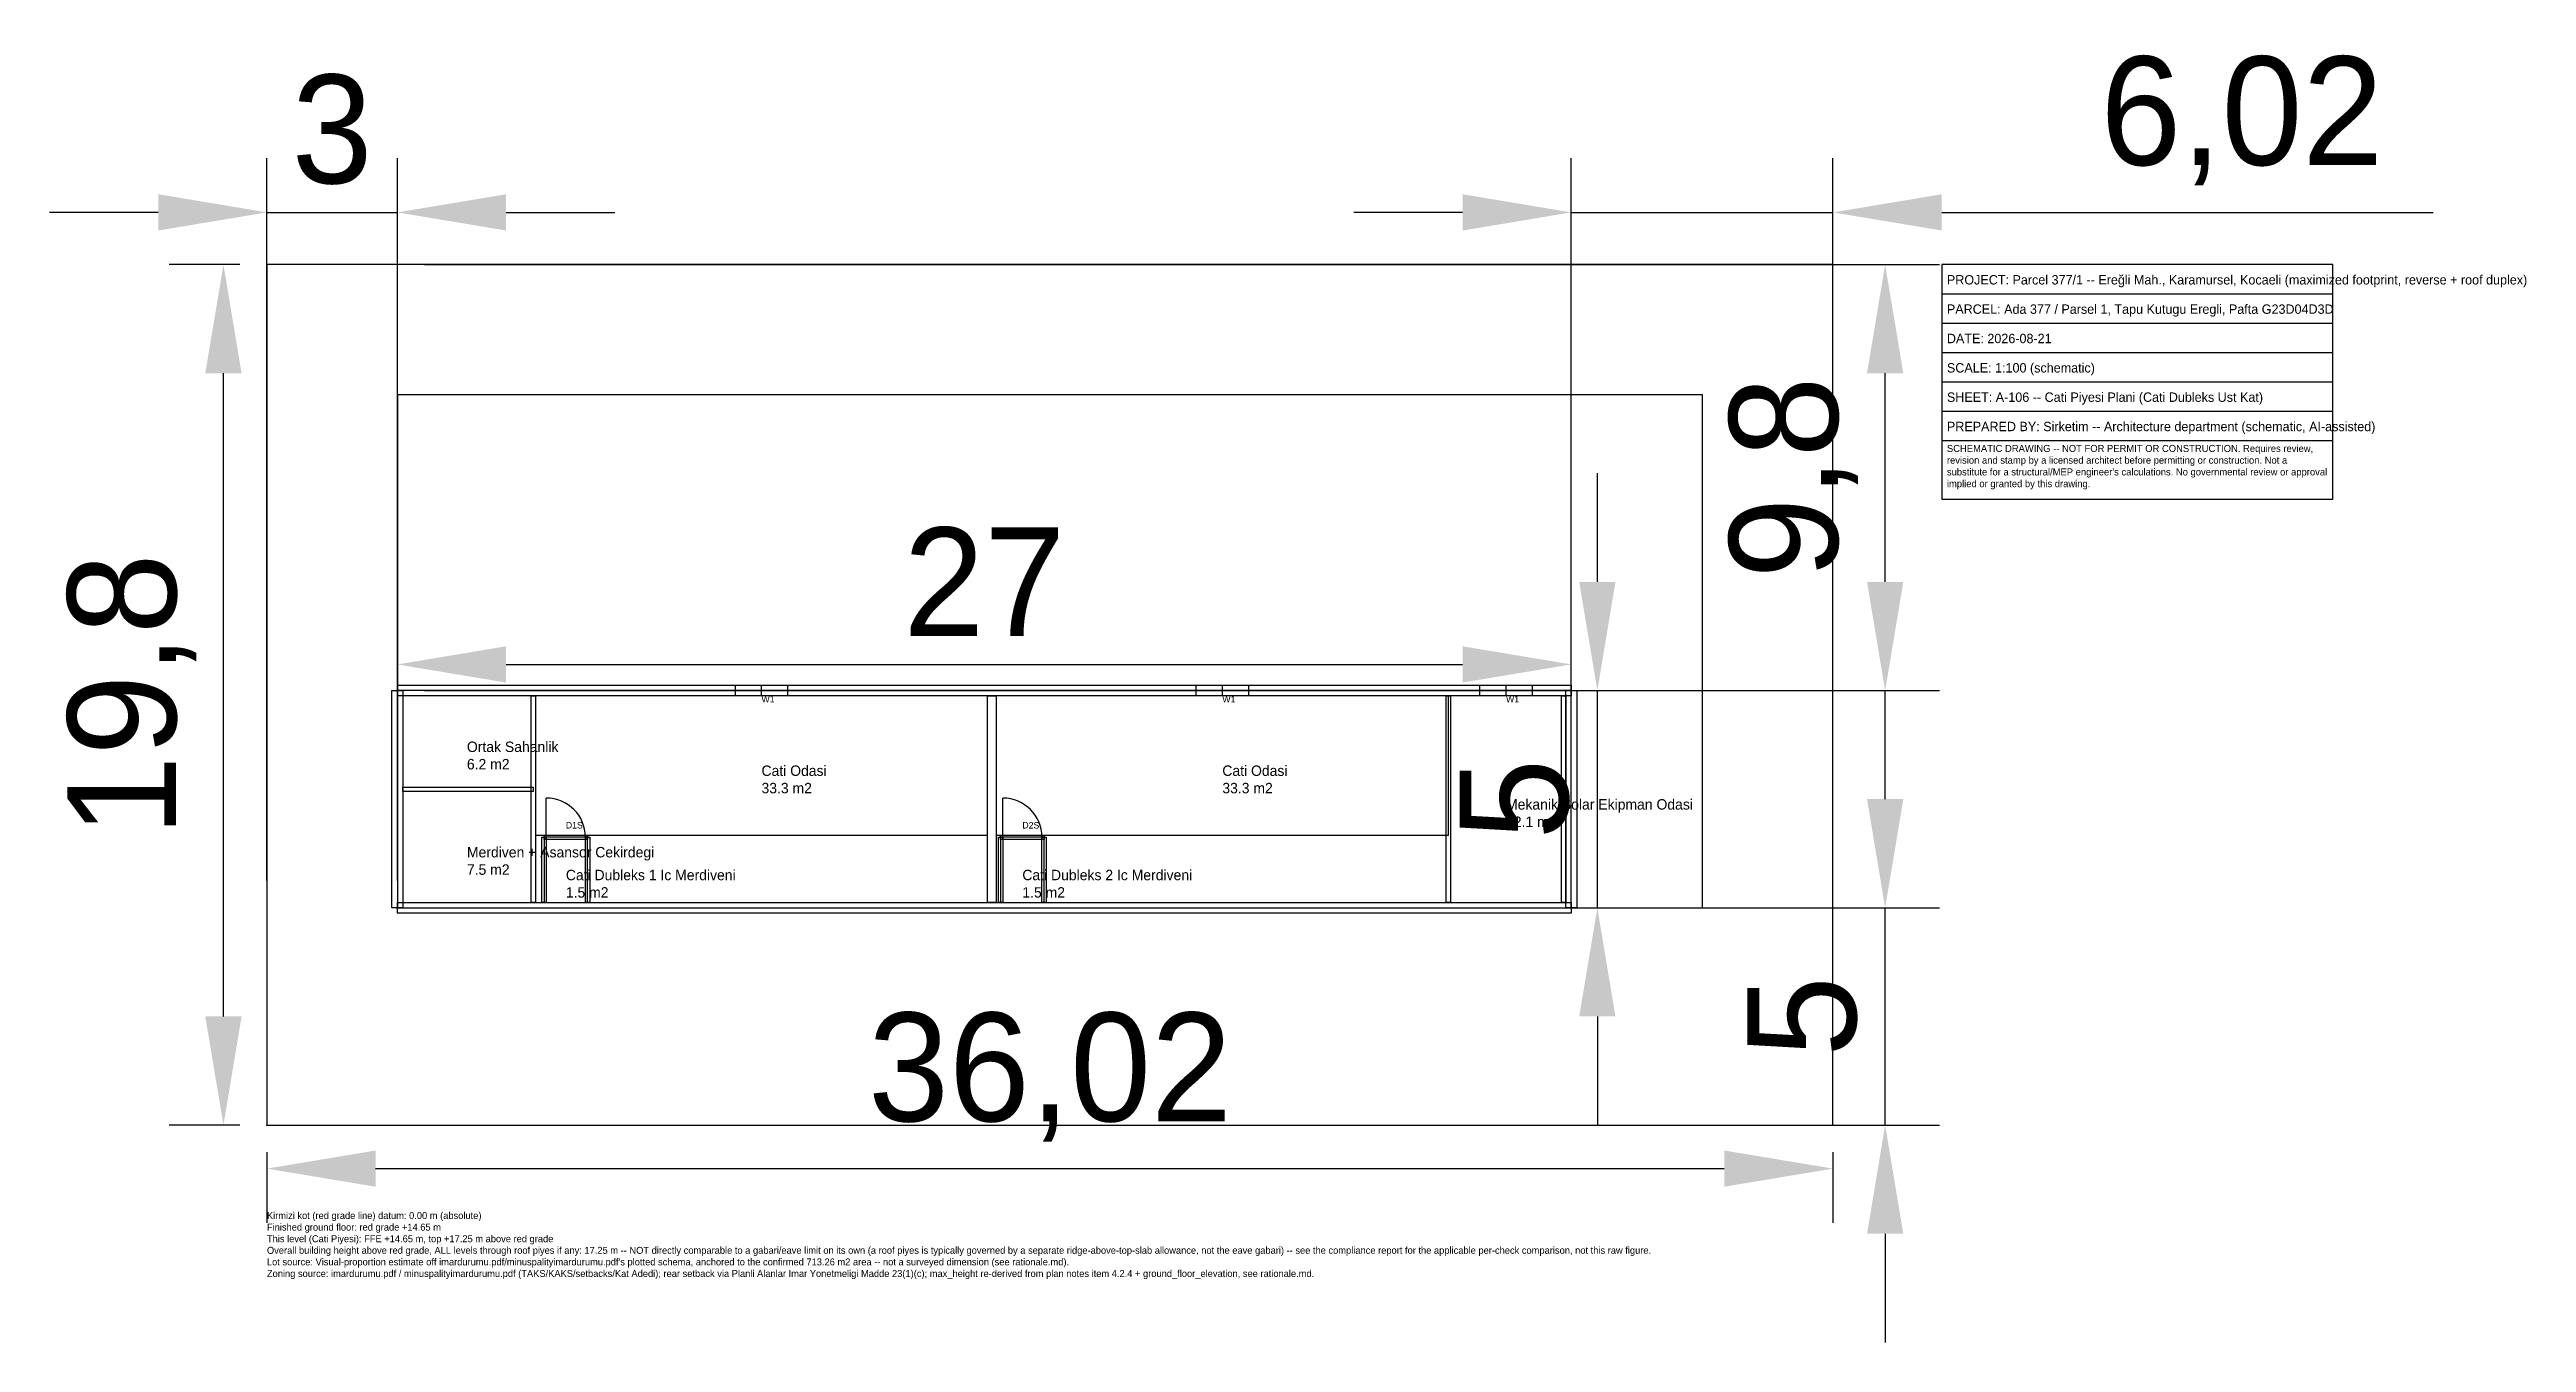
# Paper-space layout 'A-106' of a CAD drawing. Header units: metres. Extents: x -5 to 52, y -5 to 24.7.
import ezdxf

# ---------------------------------------------------------------- set-up
doc = ezdxf.new("R2010")
doc.units = ezdxf.units.M
for name, color, linetype in [('A-ANNO-DIMS', 6, 'Continuous'), ('A-ANNO-NOTE', 7, 'Continuous'), ('A-ANNO-NPLT', 8, 'Continuous'), ('A-ANNO-TTLB', 7, 'Continuous'), ('A-AREA-IDEN', 2, 'Continuous'), ('A-AREA-PLAN', 4, 'Continuous'), ('A-DOOR', 3, 'Continuous'), ('A-GLAZ', 5, 'Continuous'), ('A-WALL', 7, 'Continuous'), ('A-WALL-INTR', 7, 'Continuous'), ('C-PROP', 1, 'Continuous'), ('Z-DATA-NOPLOT', 8, 'Continuous')]:
    doc.layers.add(name, color=color, linetype=linetype)
doc.dimstyles.get("Standard").update_dxf_attribs({"dimtxt": 2.5, "dimasz": 2.5, "dimexe": 1.25, "dimexo": 0.625, "dimtad": 1, "dimtxsty": 'Standard', "dimcen": 2.5, "dimazin": 3, "dimtfac": 1, "dimtmove": 0, "dimatfit": 3, "dimarcsym": 0})

# ---------------------------------------------------------------- blocks, each defined once
blk = doc.blocks.new('*D59')
at = {"layer": 'A-ANNO-DIMS', "color": 0, "lineweight": -2}
for p, q in [((0, -0.625), (0, -2.25)), ((2.5, -1), (33.52, -1)), ((36.02, -0.625), (36.02, -2.25))]:
    blk.add_line(p, q, dxfattribs=at)
at = {"layer": 'A-ANNO-DIMS', "color": 0}
for points in [[(2.5, -0.583), (2.5, -1.417), (0, -1)], [(33.52, -1.417), (33.52, -0.583), (36.02, -1)]]:
    blk.add_solid(points, dxfattribs=at)
at = {"layer": 'Defpoints', "color": 0}
for p in [(0, 0), (36.02, 0), (36.02, -1)]:
    blk.add_point(p, dxfattribs=at)
at = {"layer": 'A-ANNO-DIMS', "color": 0, "insert": (18.01, 1.106), "char_height": 2.5, "attachment_point": 5}
blk.add_mtext('36,02', dxfattribs=at)
blk = doc.blocks.new('*D60')
at = {"layer": 'A-ANNO-DIMS', "color": 0, "lineweight": -2}
for p, q in [((-0.625, 19.8), (-2.25, 19.8)), ((-1, 2.5), (-1, 17.3)), ((-0.625, 0), (-2.25, 0))]:
    blk.add_line(p, q, dxfattribs=at)
at = {"layer": 'A-ANNO-DIMS', "color": 0}
for points in [[(-0.583, 17.3), (-1.417, 17.3), (-1, 19.8)], [(-1.417, 2.5), (-0.583, 2.5), (-1, 0)]]:
    blk.add_solid(points, dxfattribs=at)
at = {"layer": 'Defpoints', "color": 0}
for p in [(-1, 19.8), (0, 19.8), (0, 0)]:
    blk.add_point(p, dxfattribs=at)
at = {"layer": 'A-ANNO-DIMS', "color": 0, "insert": (-3.106, 9.9), "char_height": 2.5, "attachment_point": 5, "rotation": 90}
blk.add_mtext('19,8', dxfattribs=at)
blk = doc.blocks.new('*D61')
at = {"layer": 'A-ANNO-DIMS', "color": 0, "lineweight": -2}
for p, q in [((3, 10.625), (3, 11.85)), ((30, 10.625), (30, 11.85)), ((5.5, 10.6), (27.5, 10.6))]:
    blk.add_line(p, q, dxfattribs=at)
at = {"layer": 'A-ANNO-DIMS', "color": 0}
for points in [[(5.5, 11.017), (5.5, 10.183), (3, 10.6)], [(27.5, 10.183), (27.5, 11.017), (30, 10.6)]]:
    blk.add_solid(points, dxfattribs=at)
at = {"layer": 'Defpoints', "color": 0}
for p in [(30, 10.6), (3, 10), (30, 10)]:
    blk.add_point(p, dxfattribs=at)
at = {"layer": 'A-ANNO-DIMS', "color": 0, "insert": (16.5, 12.501), "char_height": 2.5, "attachment_point": 5}
blk.add_mtext('27', dxfattribs=at)
blk = doc.blocks.new('*D62')
at = {"layer": 'A-ANNO-DIMS', "color": 0, "lineweight": -2}
for p, q in [((30.6, 12.5), (30.6, 15)), ((30.6, 5), (30.6, 10)), ((30.625, 10), (31.85, 10)), ((30.625, 5), (31.85, 5)), ((30.6, 2.5), (30.6, 0))]:
    blk.add_line(p, q, dxfattribs=at)
at = {"layer": 'A-ANNO-DIMS', "color": 0}
for points in [[(30.183, 12.5), (31.017, 12.5), (30.6, 10)], [(31.017, 2.5), (30.183, 2.5), (30.6, 5)]]:
    blk.add_solid(points, dxfattribs=at)
at = {"layer": 'Defpoints', "color": 0}
for p in [(30, 10), (30.6, 10), (30, 5)]:
    blk.add_point(p, dxfattribs=at)
at = {"layer": 'A-ANNO-DIMS', "color": 0, "insert": (28.699, 7.5), "char_height": 2.5, "attachment_point": 5, "rotation": 90}
blk.add_mtext('5', dxfattribs=at)
blk = doc.blocks.new('*D63')
at = {"layer": 'A-ANNO-DIMS', "color": 0, "lineweight": -2}
for p, q in [((37.22, 7.5), (37.22, 10)), ((3.625, 5), (38.47, 5)), ((37.22, 0), (37.22, 5)), ((3.625, 0), (38.47, 0)), ((37.22, -2.5), (37.22, -5))]:
    blk.add_line(p, q, dxfattribs=at)
at = {"layer": 'A-ANNO-DIMS', "color": 0}
for points in [[(36.803, 7.5), (37.637, 7.5), (37.22, 5)], [(37.637, -2.5), (36.803, -2.5), (37.22, 0)]]:
    blk.add_solid(points, dxfattribs=at)
at = {"layer": 'Defpoints', "color": 0}
for p in [(3, 5), (37.22, 5), (3, 0)]:
    blk.add_point(p, dxfattribs=at)
at = {"layer": 'A-ANNO-DIMS', "color": 0, "insert": (35.319, 2.5), "char_height": 2.5, "attachment_point": 5, "rotation": 90}
blk.add_mtext('5', dxfattribs=at)
blk = doc.blocks.new('*D64')
at = {"layer": 'A-ANNO-DIMS', "color": 0, "lineweight": -2}
for p, q in [((3.625, 19.8), (38.47, 19.8)), ((37.22, 12.5), (37.22, 17.3)), ((3.625, 10), (38.47, 10))]:
    blk.add_line(p, q, dxfattribs=at)
at = {"layer": 'A-ANNO-DIMS', "color": 0}
for points in [[(37.637, 17.3), (36.803, 17.3), (37.22, 19.8)], [(36.803, 12.5), (37.637, 12.5), (37.22, 10)]]:
    blk.add_solid(points, dxfattribs=at)
at = {"layer": 'Defpoints', "color": 0}
for p in [(3, 19.8), (37.22, 19.8), (3, 10)]:
    blk.add_point(p, dxfattribs=at)
at = {"layer": 'A-ANNO-DIMS', "color": 0, "insert": (35.114, 14.9), "char_height": 2.5, "attachment_point": 5, "rotation": 90}
blk.add_mtext('9,8', dxfattribs=at)
blk = doc.blocks.new('*D65')
at = {"layer": 'A-ANNO-DIMS', "color": 0, "lineweight": -2}
for p, q in [((0, 5.625), (0, 22.25)), ((3, 5.625), (3, 22.25)), ((-2.5, 21), (-5, 21)), ((0, 21), (3, 21)), ((5.5, 21), (8, 21))]:
    blk.add_line(p, q, dxfattribs=at)
at = {"layer": 'A-ANNO-DIMS', "color": 0}
for points in [[(-2.5, 20.583), (-2.5, 21.417), (0, 21)], [(5.5, 21.417), (5.5, 20.583), (3, 21)]]:
    blk.add_solid(points, dxfattribs=at)
at = {"layer": 'Defpoints', "color": 0}
for p in [(3, 21), (0, 5), (3, 5)]:
    blk.add_point(p, dxfattribs=at)
at = {"layer": 'A-ANNO-DIMS', "color": 0, "insert": (1.5, 22.901), "char_height": 2.5, "attachment_point": 5}
blk.add_mtext('3', dxfattribs=at)
blk = doc.blocks.new('*D66')
at = {"layer": 'A-ANNO-DIMS', "color": 0, "lineweight": -2}
for p, q in [((30, 5.625), (30, 22.25)), ((36.02, 5.625), (36.02, 22.25)), ((27.5, 21), (25, 21)), ((30, 21), (36.02, 21)), ((38.52, 21), (49.828, 21))]:
    blk.add_line(p, q, dxfattribs=at)
at = {"layer": 'A-ANNO-DIMS', "color": 0}
for points in [[(27.5, 20.583), (27.5, 21.417), (30, 21)], [(38.52, 21.417), (38.52, 20.583), (36.02, 21)]]:
    blk.add_solid(points, dxfattribs=at)
at = {"layer": 'Defpoints', "color": 0}
for p in [(36.02, 21), (30, 5), (36.02, 5)]:
    blk.add_point(p, dxfattribs=at)
at = {"layer": 'A-ANNO-DIMS', "color": 0, "insert": (45.424, 23.106), "char_height": 2.5, "attachment_point": 5}
blk.add_mtext('6,02', dxfattribs=at)

psp = doc.layouts.new('A-106')

# ---------------------------------------------------------------- linework, layer by layer
at = {"layer": 'A-ANNO-NPLT'}
psp.add_lwpolyline([(3, 5), (33.02, 5), (33.02, 16.8), (3, 16.8)], close=True, dxfattribs=at)
at = {"layer": 'A-ANNO-TTLB'}
for p, q in [((38.52, 19.125), (47.52, 19.125)), ((38.52, 18.45), (47.52, 18.45)), ((38.52, 17.775), (47.52, 17.775)), ((38.52, 17.1), (47.52, 17.1)), ((38.52, 16.425), (47.52, 16.425)), ((38.52, 15.75), (47.52, 15.75))]:
    psp.add_line(p, q, dxfattribs=at)
psp.add_lwpolyline([(38.52, 14.4), (47.52, 14.4), (47.52, 19.8), (38.52, 19.8)], close=True, dxfattribs=at)
at = {"layer": 'A-AREA-IDEN'}
for points in [[(3.125, 7.775), (6.075, 7.775), (6.075, 9.875), (3.125, 9.875)], [(6.175, 6.675), (16.575, 6.675), (16.575, 9.875), (6.175, 9.875)], [(16.775, 6.675), (27.175, 6.675), (27.175, 9.875), (16.775, 9.875)], [(27.225, 5.125), (29.775, 5.125), (29.775, 9.875), (27.225, 9.875)], [(3.125, 5.125), (6.075, 5.125), (6.075, 7.675), (3.125, 7.675)], [(6.375, 5.125), (7.375, 5.125), (7.375, 6.625), (6.375, 6.625)], [(16.875, 5.125), (17.875, 5.125), (17.875, 6.625), (16.875, 6.625)]]:
    psp.add_lwpolyline(points, close=True, dxfattribs=at)
at = {"layer": 'A-AREA-PLAN'}
psp.add_lwpolyline([(3, 5), (30, 5), (30, 10), (3, 10)], close=True, dxfattribs=at)
at = {"layer": 'A-DOOR'}
for p, q in [((6.425, 6.625), (6.425, 7.525)), ((16.925, 6.625), (16.925, 7.525))]:
    psp.add_line(p, q, dxfattribs=at)
for points in [[(6.425, 6.675), (7.325, 6.675), (7.325, 6.575), (6.425, 6.575)], [(16.925, 6.675), (17.825, 6.675), (17.825, 6.575), (16.925, 6.575)]]:
    psp.add_lwpolyline(points, close=True, dxfattribs=at)
for centre in [(6.425, 6.625), (16.925, 6.625)]:
    psp.add_arc(centre, 0.9, 0, 90, dxfattribs=at)
at = {"layer": 'A-GLAZ'}
for p, q in [((11.375, 9.875), (11.375, 10.125)), ((21.975, 9.875), (21.975, 10.125)), ((28.5, 9.875), (28.5, 10.125))]:
    psp.add_line(p, q, dxfattribs=at)
for points in [[(11.975, 9.875), (10.775, 9.875), (10.775, 10.125), (11.975, 10.125)], [(22.575, 9.875), (21.375, 9.875), (21.375, 10.125), (22.575, 10.125)], [(29.1, 9.875), (27.9, 9.875), (27.9, 10.125), (29.1, 10.125)]]:
    psp.add_lwpolyline(points, close=True, dxfattribs=at)
at = {"layer": 'A-WALL'}
for points in [[(3.125, 10), (3.125, 5), (2.875, 5), (2.875, 10)], [(30, 9.875), (3, 9.875), (3, 10.125), (30, 10.125)], [(29.875, 5), (29.875, 10), (30.125, 10), (30.125, 5)], [(3, 5.125), (30, 5.125), (30, 4.875), (3, 4.875)]]:
    psp.add_lwpolyline(points, close=True, dxfattribs=at)
at = {"layer": 'A-WALL-INTR'}
for points in [[(6.075, 5.125), (6.075, 9.875), (6.175, 9.875), (6.175, 5.125)], [(16.575, 5.125), (16.575, 9.875), (16.775, 9.875), (16.775, 5.125)], [(27.125, 5.125), (27.125, 9.875), (27.225, 9.875), (27.225, 5.125)], [(29.775, 5.125), (29.775, 9.875), (29.875, 9.875), (29.875, 5.125)], [(3.125, 7.775), (6.125, 7.775), (6.125, 7.675), (3.125, 7.675)], [(6.325, 5.125), (6.325, 6.625), (6.425, 6.625), (6.425, 5.125)], [(6.375, 6.675), (7.375, 6.675), (7.375, 6.575), (6.375, 6.575)], [(7.325, 5.125), (7.325, 6.625), (7.425, 6.625), (7.425, 5.125)], [(16.825, 5.125), (16.825, 6.625), (16.925, 6.625), (16.925, 5.125)], [(16.875, 6.675), (17.875, 6.675), (17.875, 6.575), (16.875, 6.575)], [(17.825, 5.125), (17.825, 6.625), (17.925, 6.625), (17.925, 5.125)]]:
    psp.add_lwpolyline(points, close=True, dxfattribs=at)
at = {"layer": 'C-PROP'}
psp.add_lwpolyline([(0, 0), (36.02, 0), (36.02, 19.8), (0, 19.8)], close=True, dxfattribs=at)
at = {"layer": 'Z-DATA-NOPLOT'}
psp.add_point((0, 0), dxfattribs=at)

# ---------------------------------------------------------------- texts
at = {"layer": 'A-ANNO-NOTE', "insert": (0, -2), "char_height": 0.16, "attachment_point": 1}
psp.add_mtext("Kirmizi kot (red grade line) datum: 0.00 m (absolute)\\PFinished ground floor: red grade +14.65 m\\PThis level (Cati Piyesi): FFE +14.65 m, top +17.25 m above red grade\\POverall building height above red grade, ALL levels through roof piyes if any: 17.25 m -- NOT directly comparable to a gabari/eave limit on its own (a roof piyes is typically governed by a separate ridge-above-top-slab allowance, not the eave gabari) -- see the compliance report for the applicable per-check comparison, not this raw figure.\\PLot source: Visual-proportion estimate off imardurumu.pdf/minuspalityimardurumu.pdf's plotted schema, anchored to the confirmed 713.26 m2 area -- not a surveyed dimension (see rationale.md).\\PZoning source: imardurumu.pdf / minuspalityimardurumu.pdf (TAKS/KAKS/setbacks/Kat Adedi); rear setback via Planli Alanlar Imar Yonetmeligi Madde 23(1)(c); max_height re-derived from plan notes item 4.2.4 + ground_floor_elevation, see rationale.md.", dxfattribs=at)
at = {"layer": 'A-ANNO-TTLB'}
for s, p in [('PROJECT: Parcel 377/1 -- Ereğli Mah., Karamursel, Kocaeli (maximized footprint, reverse + roof duplex)', (38.64, 19.341)), ('PARCEL: Ada 377 / Parsel 1, Tapu Kutugu Eregli, Pafta G23D04D3D', (38.64, 18.666)), ('DATE: 2026-08-21', (38.64, 17.991)), ('SCALE: 1:100 (schematic)', (38.64, 17.316)), ('SHEET: A-106 -- Cati Piyesi Plani (Cati Dubleks Ust Kat)', (38.64, 16.641)), ('PREPARED BY: Sirketim -- Architecture department (schematic, AI-assisted)', (38.64, 15.966))]:
    psp.add_text(s, height=0.216, dxfattribs=at).set_placement(p)
at = {"layer": 'A-ANNO-TTLB', "insert": (38.64, 15.65), "char_height": 0.162, "width": 8.76, "attachment_point": 1}
psp.add_mtext("SCHEMATIC DRAWING -- NOT FOR PERMIT OR CONSTRUCTION. Requires review, revision and stamp by a licensed architect before permitting or construction. Not a substitute for a structural/MEP engineer's calculations. No governmental review or approval implied or granted by this drawing.", dxfattribs=at)
at = {"layer": 'A-AREA-IDEN', "char_height": 0.24, "attachment_point": 1}
for s, insert in [('Ortak Sahanlik\\P6.2 m2', (4.6, 8.825)), ('Cati Odasi\\P33.3 m2', (11.375, 8.275)), ('Cati Odasi\\P33.3 m2', (21.975, 8.275)), ('Mekanik Solar Ekipman Odasi\\P12.1 m2', (28.5, 7.5)), ('Merdiven + Asansor Cekirdegi\\P7.5 m2', (4.6, 6.4)), ('Cati Dubleks 1 Ic Merdiveni\\P1.5 m2', (6.875, 5.875)), ('Cati Dubleks 2 Ic Merdiveni\\P1.5 m2', (17.375, 5.875))]:
    psp.add_mtext(s, dxfattribs=dict(at, insert=insert))
at = {"layer": 'A-DOOR'}
for s, p in [('D1S', (6.875, 6.825)), ('D2S', (17.375, 6.825))]:
    psp.add_text(s, height=0.15, dxfattribs=at).set_placement(p)
at = {"layer": 'A-GLAZ'}
for p in [(11.375, 9.725), (21.975, 9.725), (28.5, 9.725)]:
    psp.add_text('W1', height=0.15, dxfattribs=at).set_placement(p)

# ---------------------------------------------------------------- dimensions: what is measured, and where the dimension line sits
at = {"layer": 'A-ANNO-DIMS'}
for base, p1, p2, picture, middle in [((3, 21), (0, 5), (3, 5), '*D65', (1.5, 22.901)), ((36.02, 21), (30, 5), (36.02, 5), '*D66', (45.424, 23.106)), ((30, 10.6), (3, 10), (30, 10), '*D61', (16.5, 12.501)), ((36.02, -1), (0, 0), (36.02, 0), '*D59', (18.01, 1.106))]:
    dim = psp.add_linear_dim(base=base, p1=p1, p2=p2, dimstyle='Standard', dxfattribs=at)
    dim.commit()
    dim.dimension.update_dxf_attribs({"geometry": picture, "text_midpoint": middle})
for base, p1, p2, picture, middle in [((-1, 19.8), (0, 0), (0, 19.8), '*D60', (-3.106, 9.9)), ((37.22, 19.8), (3, 10), (3, 19.8), '*D64', (35.114, 14.9)), ((30.6, 10), (30, 5), (30, 10), '*D62', (28.699, 7.5)), ((37.22, 5), (3, 0), (3, 5), '*D63', (35.319, 2.5))]:
    dim = psp.add_linear_dim(base=base, p1=p1, p2=p2, angle=90, dimstyle='Standard', dxfattribs=at)
    dim.commit()
    dim.dimension.update_dxf_attribs({"geometry": picture, "text_midpoint": middle})

doc.saveas('drawing.dxf')
